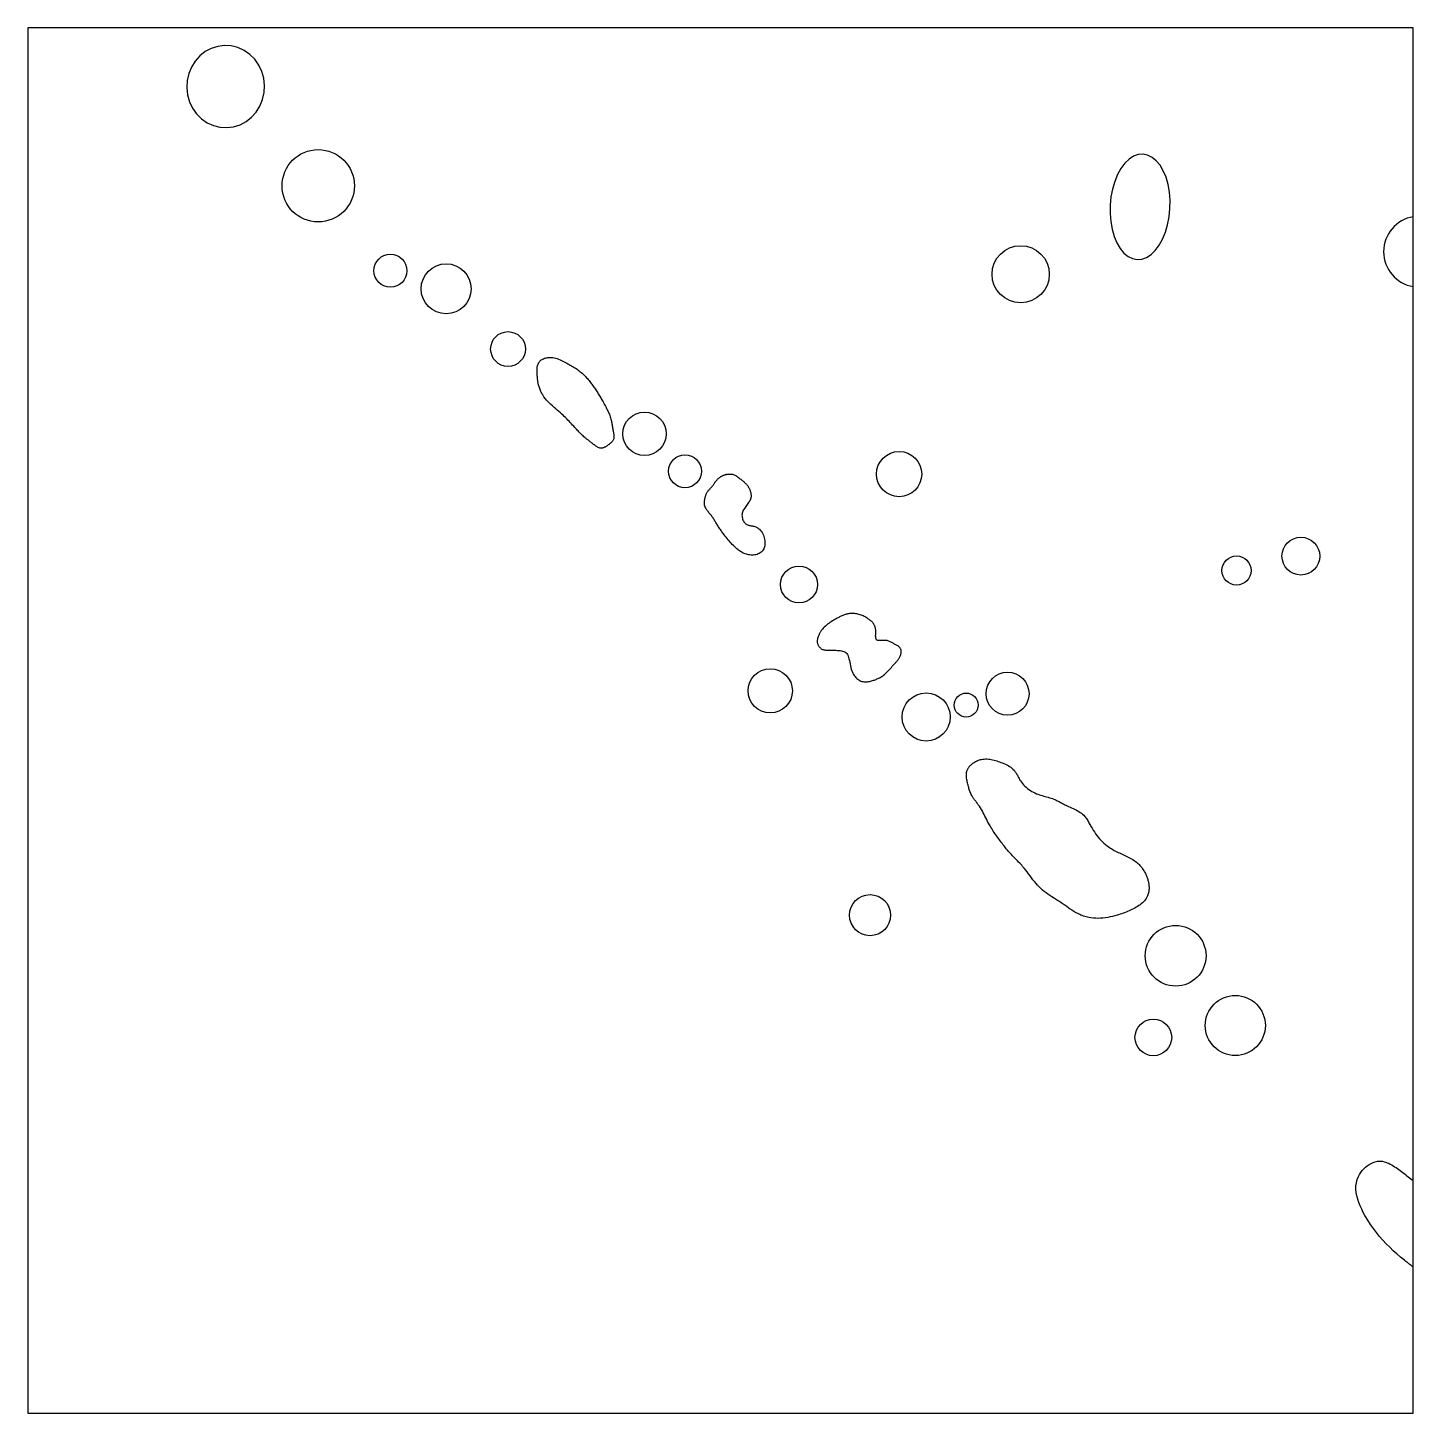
# Model space of a CAD drawing. Extents: x 241.99 to 244.77, y 155.38 to 158.16.
import ezdxf

# ---------------------------------------------------------------- set-up
doc = ezdxf.new("R2010")
doc.units = 0
for name, color, linetype in [('LAYER1', 9, 'CONTINUOUS'), ('LAYER25', 4, 'CONTINUOUS'), ('LAYER42', 2, 'CONTINUOUS'), ('LAYER54', 9, 'CONTINUOUS'), ('LAYER8', 7, 'CONTINUOUS')]:
    doc.layers.add(name, color=color, linetype=linetype)

msp = doc.modelspace()

# ---------------------------------------------------------------- linework, layer by layer
at = {"layer": 'LAYER1', "color": 5, "linetype": 'CONTINUOUS'}
for points in [[(241.9899, 158.157), (241.9899, 155.3799), (244.767, 155.3799), (244.767, 158.157), (241.9899, 158.157)], [(244.767, 155.3799), (244.767, 155.3799)], [(244.767, 155.3799), (244.767, 155.3799)], [(244.767, 155.3799), (244.767, 155.3799)]]:
    msp.add_lwpolyline(points, dxfattribs=at)
at = {"layer": 'LAYER1', "color": 9, "linetype": 'CONTINUOUS'}
msp.add_lwpolyline([(244.767, 155.6729), (244.7655, 155.674), (244.764, 155.6751), (244.7626, 155.6763), (244.7611, 155.6774), (244.7596, 155.6785), (244.7581, 155.6797), (244.7567, 155.6808), (244.7552, 155.682), (244.7538, 155.6831), (244.7523, 155.6842), (244.7509, 155.6854), (244.7494, 155.6866), (244.7417, 155.6928), (244.7342, 155.6992), (244.7269, 155.7058), (244.7197, 155.7126), (244.7128, 155.7195), (244.706, 155.7267), (244.6995, 155.7342), (244.6931, 155.742), (244.687, 155.75), (244.6812, 155.7584), (244.6756, 155.7672), (244.6702, 155.7763), (244.6668, 155.7825), (244.6636, 155.789), (244.6607, 155.7955), (244.658, 155.8021), (244.6558, 155.8088), (244.654, 155.8155), (244.6528, 155.8222), (244.6522, 155.8289), (244.6522, 155.8355), (244.653, 155.842), (244.6546, 155.8484), (244.657, 155.8546), (244.6591, 155.8586), (244.6617, 155.8625), (244.6645, 155.8662), (244.6676, 155.8697), (244.671, 155.8729), (244.6747, 155.8759), (244.6785, 155.8785), (244.6825, 155.8808), (244.6866, 155.8827), (244.6908, 155.8841), (244.695, 155.885), (244.6992, 155.8854), (244.7024, 155.8853), (244.7056, 155.8849), (244.7087, 155.8842), (244.7118, 155.8833), (244.7148, 155.8822), (244.7179, 155.8809), (244.7209, 155.8794), (244.7238, 155.8778), (244.7268, 155.8761), (244.7297, 155.8742), (244.7325, 155.8723), (244.7353, 155.8704), (244.7381, 155.8684), (244.7409, 155.8664), (244.7437, 155.8643), (244.7464, 155.8623), (244.749, 155.8602), (244.7516, 155.8582), (244.7542, 155.8561), (244.7568, 155.854), (244.7594, 155.8519), (244.7619, 155.8498), (244.7645, 155.8477), (244.767, 155.8456)], dxfattribs=at)
at = {"layer": 'LAYER25', "color": 4, "linetype": 'CONTINUOUS'}
msp.add_lwpolyline([(244.767, 155.3799), (244.767, 155.3799)], dxfattribs=at)
at = {"layer": 'LAYER42', "color": 2, "linetype": 'CONTINUOUS'}
msp.add_lwpolyline([(244.767, 155.3799), (244.767, 155.3799)], dxfattribs=at)
at = {"layer": 'LAYER54', "color": 9, "linetype": 'CONTINUOUS'}
for points in [[(242.3979, 158.1204), (242.3844, 158.1212), (242.3708, 158.1195), (242.3578, 158.1154), (242.3457, 158.109), (242.3347, 158.1004), (242.3254, 158.09), (242.3179, 158.078), (242.3126, 158.0649), (242.3094, 158.0509), (242.3086, 158.0366), (242.3102, 158.0224), (242.3141, 158.0086), (242.3202, 157.9958), (242.3283, 157.9843), (242.3382, 157.9745), (242.3496, 157.9666), (242.3621, 157.9609), (242.3753, 157.9576), (242.3889, 157.9568), (242.4024, 157.9585), (242.4154, 157.9626), (242.4276, 157.969), (242.4385, 157.9776), (242.4478, 157.988), (242.4553, 158), (242.4607, 158.0131), (242.4638, 158.0271), (242.4646, 158.0414), (242.463, 158.0556), (242.4592, 158.0694), (242.453, 158.0822), (242.4449, 158.0937), (242.435, 158.1035), (242.4237, 158.1114), (242.4112, 158.1171), (242.3979, 158.1204), (242.3979, 158.1204)], [(243.1066, 157.3355), (243.1048, 157.3371), (243.1031, 157.3387), (243.1013, 157.3403), (243.0996, 157.3419), (243.098, 157.3436), (243.0963, 157.3453), (243.0947, 157.347), (243.093, 157.3487), (243.0914, 157.3505), (243.0898, 157.3522), (243.0882, 157.354), (243.0866, 157.3557), (243.0843, 157.3582), (243.0819, 157.3607), (243.0796, 157.3632), (243.0773, 157.3657), (243.0749, 157.3682), (243.0726, 157.3706), (243.0702, 157.3731), (243.0678, 157.3755), (243.0653, 157.3779), (243.0628, 157.3802), (243.0603, 157.3826), (243.0578, 157.3849), (243.0546, 157.3877), (243.0513, 157.3905), (243.0481, 157.3933), (243.0448, 157.3961), (243.0416, 157.3989), (243.0385, 157.4017), (243.0354, 157.4047), (243.0324, 157.4077), (243.0296, 157.4108), (243.0269, 157.414), (243.0244, 157.4174), (243.0221, 157.4209), (243.0211, 157.4226), (243.0201, 157.4244), (243.0192, 157.4262), (243.0184, 157.428), (243.0176, 157.4299), (243.0168, 157.4317), (243.0161, 157.4337), (243.0155, 157.4356), (243.0148, 157.4375), (243.0143, 157.4394), (243.0138, 157.4414), (243.0133, 157.4433), (243.013, 157.4451), (243.0126, 157.4468), (243.0124, 157.4485), (243.0121, 157.4503), (243.0119, 157.452), (243.0117, 157.4538), (243.0115, 157.4556), (243.0114, 157.4574), (243.0112, 157.4591), (243.0111, 157.461), (243.011, 157.4628), (243.0109, 157.4646), (243.0108, 157.4665), (243.0108, 157.4684), (243.0108, 157.4703), (243.0108, 157.4722), (243.0109, 157.4741), (243.011, 157.476), (243.0113, 157.4778), (243.0116, 157.4796), (243.0121, 157.4813), (243.0127, 157.4829), (243.0134, 157.4845), (243.0143, 157.486), (243.0154, 157.4874), (243.0166, 157.4887), (243.0179, 157.4899), (243.0193, 157.491), (243.0209, 157.492), (243.0225, 157.4929), (243.0242, 157.4937), (243.026, 157.4944), (243.0278, 157.495), (243.0297, 157.4955), (243.0316, 157.4958), (243.0334, 157.4961), (243.0365, 157.4963), (243.0395, 157.4962), (243.0425, 157.4959), (243.0454, 157.4954), (243.0483, 157.4946), (243.0512, 157.4937), (243.054, 157.4926), (243.0568, 157.4915), (243.0596, 157.4902), (243.0623, 157.4888), (243.0651, 157.4874), (243.0678, 157.486), (243.0702, 157.4847), (243.0726, 157.4834), (243.075, 157.4821), (243.0774, 157.4807), (243.0798, 157.4794), (243.0821, 157.4781), (243.0844, 157.4767), (243.0867, 157.4753), (243.0889, 157.4738), (243.0911, 157.4723), (243.0933, 157.4707), (243.0954, 157.4691), (243.0974, 157.4676), (243.0993, 157.466), (243.1012, 157.4643), (243.103, 157.4626), (243.1049, 157.4609), (243.1066, 157.4591), (243.1084, 157.4573), (243.1101, 157.4555), (243.1118, 157.4536), (243.1135, 157.4517), (243.1151, 157.4497), (243.1167, 157.4478), (243.1181, 157.446), (243.1195, 157.4442), (243.1209, 157.4423), (243.1222, 157.4405), (243.1235, 157.4386), (243.1248, 157.4368), (243.1261, 157.4349), (243.1274, 157.433), (243.1286, 157.4311), (243.1299, 157.4292), (243.1311, 157.4272), (243.1323, 157.4253), (243.1336, 157.4233), (243.1348, 157.4213), (243.136, 157.4192), (243.1372, 157.4172), (243.1384, 157.4152), (243.1396, 157.4131), (243.1408, 157.411), (243.142, 157.409), (243.1432, 157.4069), (243.1443, 157.4048), (243.1455, 157.4027), (243.1466, 157.4006), (243.1479, 157.3983), (243.1491, 157.3961), (243.1503, 157.3938), (243.1514, 157.3914), (243.1526, 157.3891), (243.1536, 157.3868), (243.1547, 157.3845), (243.1557, 157.3821), (243.1566, 157.3797), (243.1574, 157.3773), (243.1582, 157.3749), (243.1589, 157.3725), (243.1594, 157.3706), (243.1598, 157.3687), (243.1602, 157.3668), (243.1606, 157.3649), (243.1609, 157.3629), (243.1612, 157.361), (243.1615, 157.359), (243.1618, 157.3571), (243.1622, 157.3551), (243.1625, 157.3531), (243.1629, 157.351), (243.1633, 157.349), (243.1635, 157.3476), (243.1638, 157.3463), (243.1641, 157.3449), (243.1643, 157.3436), (243.1646, 157.3422), (243.1648, 157.3409), (243.1649, 157.3395), (243.165, 157.3382), (243.165, 157.3369), (243.1649, 157.3357), (243.1647, 157.3344), (243.1645, 157.3333), (243.164, 157.3319), (243.1634, 157.3306), (243.1627, 157.3294), (243.1618, 157.3282), (243.1609, 157.327), (243.1599, 157.3259), (243.1587, 157.3248), (243.1575, 157.3238), (243.1563, 157.3227), (243.155, 157.3217), (243.1536, 157.3207), (243.1523, 157.3198), (243.1512, 157.3191), (243.1502, 157.3184), (243.1492, 157.3177), (243.1481, 157.3171), (243.1471, 157.3165), (243.1461, 157.316), (243.145, 157.3155), (243.144, 157.3151), (243.1429, 157.3147), (243.1419, 157.3144), (243.1409, 157.3143), (243.1398, 157.3142), (243.1382, 157.3142), (243.1366, 157.3145), (243.135, 157.315), (243.1335, 157.3157), (243.1319, 157.3165), (243.1303, 157.3174), (243.1288, 157.3185), (243.1273, 157.3196), (243.1257, 157.3207), (243.1242, 157.3219), (243.1227, 157.3231), (243.1213, 157.3243), (243.12, 157.3253), (243.1187, 157.3263), (243.1174, 157.3272), (243.1162, 157.3282), (243.115, 157.3291), (243.1137, 157.33), (243.1125, 157.3309), (243.1113, 157.3318), (243.1101, 157.3327), (243.1089, 157.3336), (243.1078, 157.3346), (243.1066, 157.3355)], [(243.4216, 157.1818), (243.4215, 157.1799), (243.4216, 157.1779), (243.4219, 157.176), (243.4223, 157.1741), (243.4228, 157.1722), (243.4235, 157.1703), (243.4243, 157.1686), (243.4253, 157.1669), (243.4264, 157.1654), (243.4276, 157.164), (243.4289, 157.1628), (243.4303, 157.1617), (243.4315, 157.161), (243.4328, 157.1605), (243.4341, 157.16), (243.4355, 157.1597), (243.4369, 157.1593), (243.4384, 157.1591), (243.4398, 157.1588), (243.4413, 157.1586), (243.4427, 157.1583), (243.4442, 157.158), (243.4456, 157.1577), (243.447, 157.1573), (243.4495, 157.1563), (243.452, 157.155), (243.4542, 157.1535), (243.4563, 157.1517), (243.4583, 157.1498), (243.4601, 157.1476), (243.4617, 157.1452), (243.4631, 157.1427), (243.4644, 157.1401), (243.4655, 157.1374), (243.4663, 157.1346), (243.4669, 157.1317), (243.4673, 157.1294), (243.4675, 157.1271), (243.4676, 157.1249), (243.4675, 157.1226), (243.4673, 157.1204), (243.467, 157.1183), (243.4665, 157.1162), (243.4658, 157.1142), (243.465, 157.1122), (243.464, 157.1104), (243.4629, 157.1087), (243.4616, 157.1072), (243.4599, 157.1057), (243.4581, 157.1043), (243.4561, 157.1032), (243.454, 157.1022), (243.4518, 157.1014), (243.4494, 157.1008), (243.447, 157.1004), (243.4445, 157.1001), (243.4421, 157.0999), (243.4396, 157.1), (243.4371, 157.1002), (243.4347, 157.1005), (243.4325, 157.101), (243.4303, 157.1016), (243.4282, 157.1023), (243.4261, 157.1032), (243.4241, 157.1041), (243.4221, 157.1051), (243.4202, 157.1062), (243.4184, 157.1074), (243.4165, 157.1087), (243.4147, 157.11), (243.413, 157.1114), (243.4113, 157.1128), (243.4089, 157.1148), (243.4066, 157.1169), (243.4043, 157.1191), (243.4021, 157.1213), (243.3999, 157.1236), (243.3978, 157.1259), (243.3958, 157.1283), (243.3937, 157.1307), (243.3917, 157.1331), (243.3898, 157.1356), (243.3878, 157.1381), (243.3859, 157.1406), (243.3846, 157.1423), (243.3833, 157.144), (243.382, 157.1458), (243.3808, 157.1475), (243.3795, 157.1493), (243.3783, 157.151), (243.3771, 157.1528), (243.3759, 157.1546), (243.3747, 157.1564), (243.3735, 157.1582), (243.3724, 157.16), (243.3713, 157.1618), (243.3703, 157.1634), (243.3693, 157.165), (243.3684, 157.1666), (243.3674, 157.1682), (243.3665, 157.1698), (243.3655, 157.1714), (243.3645, 157.1729), (243.3635, 157.1745), (243.3625, 157.1761), (243.3614, 157.1776), (243.3602, 157.1792), (243.3591, 157.1807), (243.3579, 157.1821), (243.3567, 157.1835), (243.3554, 157.185), (243.3542, 157.1864), (243.353, 157.1878), (243.3519, 157.1892), (243.3508, 157.1907), (243.3497, 157.1922), (243.3488, 157.1937), (243.348, 157.1952), (243.3474, 157.1968), (243.3468, 157.1985), (243.3466, 157.1994), (243.3465, 157.2004), (243.3463, 157.2014), (243.3463, 157.2024), (243.3463, 157.2034), (243.3463, 157.2045), (243.3463, 157.2055), (243.3464, 157.2065), (243.3465, 157.2076), (243.3466, 157.2086), (243.3467, 157.2097), (243.3468, 157.2107), (243.347, 157.212), (243.3473, 157.2133), (243.3475, 157.2146), (243.3478, 157.2158), (243.3481, 157.2171), (243.3484, 157.2183), (243.3488, 157.2195), (243.3492, 157.2207), (243.3496, 157.2218), (243.3501, 157.223), (243.3506, 157.2241), (243.3512, 157.2252), (243.352, 157.2264), (243.3528, 157.2276), (243.3537, 157.2287), (243.3546, 157.2298), (243.3556, 157.2309), (243.3566, 157.232), (243.3575, 157.2331), (243.3586, 157.2341), (243.3596, 157.2352), (243.3606, 157.2363), (243.3615, 157.2374), (243.3625, 157.2385), (243.3633, 157.2396), (243.3642, 157.2408), (243.365, 157.2419), (243.3658, 157.243), (243.3666, 157.2442), (243.3674, 157.2453), (243.3681, 157.2465), (243.369, 157.2476), (243.3698, 157.2487), (243.3707, 157.2498), (243.3715, 157.2509), (243.3725, 157.2519), (243.3731, 157.2526), (243.3738, 157.2532), (243.3745, 157.2538), (243.3752, 157.2544), (243.3759, 157.255), (243.3767, 157.2556), (243.3775, 157.2561), (243.3783, 157.2567), (243.379, 157.2572), (243.3799, 157.2577), (243.3807, 157.2581), (243.3815, 157.2586), (243.3823, 157.259), (243.3831, 157.2593), (243.3838, 157.2597), (243.3846, 157.26), (243.3854, 157.2603), (243.3862, 157.2606), (243.3871, 157.2609), (243.3879, 157.2611), (243.3887, 157.2613), (243.3896, 157.2616), (243.3904, 157.2617), (243.3913, 157.2619), (243.3922, 157.2621), (243.3931, 157.2622), (243.3941, 157.2623), (243.395, 157.2624), (243.396, 157.2624), (243.3969, 157.2625), (243.3979, 157.2625), (243.3988, 157.2624), (243.3998, 157.2623), (243.4007, 157.2622), (243.4016, 157.2621), (243.4025, 157.2619), (243.4042, 157.2614), (243.4058, 157.2608), (243.4074, 157.2601), (243.4089, 157.2593), (243.4104, 157.2584), (243.4119, 157.2574), (243.4133, 157.2564), (243.4148, 157.2553), (243.4162, 157.2542), (243.4176, 157.2531), (243.419, 157.2519), (243.4204, 157.2508), (243.4213, 157.25), (243.4221, 157.2493), (243.423, 157.2486), (243.4239, 157.2479), (243.4247, 157.2472), (243.4256, 157.2465), (243.4264, 157.2457), (243.4272, 157.245), (243.428, 157.2442), (243.4288, 157.2435), (243.4296, 157.2427), (243.4303, 157.2419), (243.431, 157.241), (243.4317, 157.2402), (243.4324, 157.2393), (243.433, 157.2385), (243.4336, 157.2376), (243.4342, 157.2366), (243.4348, 157.2357), (243.4353, 157.2347), (243.4358, 157.2338), (243.4363, 157.2328), (243.4367, 157.2318), (243.4372, 157.2307), (243.4377, 157.2294), (243.4382, 157.228), (243.4386, 157.2266), (243.439, 157.2252), (243.4393, 157.2238), (243.4395, 157.2224), (243.4397, 157.2209), (243.4397, 157.2195), (243.4397, 157.2181), (243.4397, 157.2167), (243.4395, 157.2153), (243.4392, 157.214), (243.439, 157.2132), (243.4387, 157.2125), (243.4384, 157.2117), (243.4381, 157.211), (243.4378, 157.2102), (243.4374, 157.2095), (243.437, 157.2087), (243.4366, 157.208), (243.4361, 157.2073), (243.4357, 157.2066), (243.4352, 157.2059), (243.4347, 157.2051), (243.4333, 157.2032), (243.4319, 157.2013), (243.4305, 157.1994), (243.429, 157.1974), (243.4276, 157.1955), (243.4263, 157.1936), (243.425, 157.1916), (243.4239, 157.1897), (243.423, 157.1877), (243.4223, 157.1857), (243.4218, 157.1838), (243.4216, 157.1818)], [(243.6296, 156.9046), (243.6314, 156.9027), (243.6329, 156.9004), (243.6341, 156.8978), (243.6351, 156.895), (243.636, 156.8919), (243.6367, 156.8887), (243.6374, 156.8853), (243.6381, 156.8818), (243.6388, 156.8783), (243.6396, 156.8748), (243.6406, 156.8713), (243.6418, 156.8679), (243.6428, 156.8654), (243.6439, 156.863), (243.6452, 156.8607), (243.6467, 156.8585), (243.6482, 156.8564), (243.6498, 156.8545), (243.6516, 156.8527), (243.6534, 156.8511), (243.6554, 156.8497), (243.6574, 156.8485), (243.6596, 156.8475), (243.6618, 156.8468), (243.6636, 156.8463), (243.6655, 156.846), (243.6674, 156.8459), (243.6693, 156.8459), (243.6712, 156.8459), (243.6732, 156.8461), (243.6752, 156.8464), (243.6771, 156.8468), (243.6791, 156.8473), (243.6811, 156.8478), (243.683, 156.8483), (243.685, 156.849), (243.6868, 156.8496), (243.6886, 156.8502), (243.6904, 156.8509), (243.6921, 156.8517), (243.6938, 156.8524), (243.6955, 156.8532), (243.6972, 156.8541), (243.6988, 156.8549), (243.7004, 156.8559), (243.702, 156.8569), (243.7035, 156.8579), (243.705, 156.859), (243.7072, 156.8607), (243.7093, 156.8625), (243.7113, 156.8645), (243.7133, 156.8665), (243.7153, 156.8685), (243.7172, 156.8706), (243.7191, 156.8728), (243.7209, 156.8749), (243.7228, 156.8771), (243.7246, 156.8792), (243.7265, 156.8814), (243.7284, 156.8835), (243.7292, 156.8843), (243.7301, 156.8852), (243.7309, 156.886), (243.7317, 156.8869), (243.7325, 156.8878), (243.7333, 156.8887), (243.734, 156.8896), (243.7348, 156.8905), (243.7355, 156.8915), (243.7362, 156.8925), (243.7368, 156.8935), (243.7375, 156.8946), (243.7382, 156.896), (243.7388, 156.8975), (243.7394, 156.899), (243.7399, 156.9005), (243.7402, 156.9021), (243.7405, 156.9037), (243.7407, 156.9052), (243.7407, 156.9068), (243.7406, 156.9082), (243.7404, 156.9097), (243.74, 156.9111), (243.7394, 156.9124), (243.7388, 156.9135), (243.738, 156.9145), (243.7371, 156.9155), (243.7361, 156.9164), (243.735, 156.9173), (243.7339, 156.9181), (243.7327, 156.9189), (243.7314, 156.9196), (243.7301, 156.9203), (243.7288, 156.921), (243.7275, 156.9217), (243.7262, 156.9224), (243.7247, 156.9232), (243.7232, 156.924), (243.7217, 156.9248), (243.7202, 156.9256), (243.7187, 156.9263), (243.7172, 156.927), (243.7157, 156.9276), (243.7141, 156.9281), (243.7125, 156.9285), (243.7108, 156.9288), (243.709, 156.929), (243.7072, 156.9291), (243.7056, 156.9291), (243.7039, 156.929), (243.7023, 156.9288), (243.7006, 156.9287), (243.699, 156.9286), (243.6974, 156.9285), (243.696, 156.9286), (243.6946, 156.9287), (243.6933, 156.9291), (243.6922, 156.9296), (243.6913, 156.9303), (243.6906, 156.9313), (243.6905, 156.9315), (243.6904, 156.9318), (243.6903, 156.9321), (243.6902, 156.9323), (243.6901, 156.9326), (243.69, 156.9329), (243.6899, 156.9332), (243.6899, 156.9335), (243.6898, 156.9338), (243.6898, 156.9341), (243.6897, 156.9344), (243.6897, 156.9347), (243.6896, 156.9356), (243.6895, 156.9366), (243.6894, 156.9375), (243.6894, 156.9384), (243.6894, 156.9393), (243.6895, 156.9402), (243.6895, 156.9412), (243.6895, 156.9421), (243.6896, 156.943), (243.6896, 156.9439), (243.6897, 156.9448), (243.6897, 156.9458), (243.6897, 156.9469), (243.6896, 156.948), (243.6896, 156.9492), (243.6895, 156.9503), (243.6893, 156.9515), (243.6892, 156.9526), (243.6889, 156.9538), (243.6887, 156.9549), (243.6884, 156.956), (243.688, 156.957), (243.6876, 156.9581), (243.6872, 156.9591), (243.6865, 156.9605), (243.6857, 156.9618), (243.6848, 156.9631), (243.6838, 156.9643), (243.6828, 156.9655), (243.6816, 156.9666), (243.6805, 156.9677), (243.6793, 156.9687), (243.678, 156.9697), (243.6767, 156.9707), (243.6754, 156.9716), (243.674, 156.9725), (243.6721, 156.9737), (243.6702, 156.9749), (243.6682, 156.976), (243.6663, 156.9771), (243.6643, 156.978), (243.6622, 156.9789), (243.6602, 156.9798), (243.6581, 156.9805), (243.656, 156.9811), (243.6539, 156.9817), (243.6517, 156.9821), (243.6496, 156.9825), (243.648, 156.9827), (243.6464, 156.9828), (243.6448, 156.9829), (243.6432, 156.983), (243.6416, 156.983), (243.64, 156.9829), (243.6384, 156.9828), (243.6368, 156.9826), (243.6352, 156.9824), (243.6336, 156.9821), (243.6321, 156.9818), (243.6305, 156.9814), (243.6288, 156.9809), (243.627, 156.9804), (243.6253, 156.9798), (243.6236, 156.9791), (243.6219, 156.9784), (243.6203, 156.9776), (243.6186, 156.9769), (243.617, 156.976), (243.6154, 156.9752), (243.6137, 156.9743), (243.6121, 156.9734), (243.6105, 156.9725), (243.6079, 156.971), (243.6054, 156.9695), (243.6028, 156.968), (243.6003, 156.9664), (243.5979, 156.9648), (243.5954, 156.9631), (243.5931, 156.9614), (243.5908, 156.9595), (243.5886, 156.9576), (243.5865, 156.9556), (243.5845, 156.9536), (243.5827, 156.9514), (243.5819, 156.9504), (243.5811, 156.9493), (243.5804, 156.9483), (243.5797, 156.9472), (243.579, 156.9462), (243.5783, 156.945), (243.5777, 156.9439), (243.5771, 156.9428), (243.5765, 156.9416), (243.5759, 156.9404), (243.5754, 156.9392), (243.5749, 156.938), (243.5744, 156.9368), (243.574, 156.9357), (243.5736, 156.9345), (243.5732, 156.9333), (243.5729, 156.9321), (243.5727, 156.9308), (243.5725, 156.9296), (243.5723, 156.9284), (243.5723, 156.9272), (243.5723, 156.926), (243.5724, 156.9248), (243.5727, 156.9236), (243.573, 156.9225), (243.5733, 156.9214), (243.5738, 156.9203), (243.5743, 156.9192), (243.5749, 156.9182), (243.5755, 156.9173), (243.5762, 156.9163), (243.577, 156.9154), (243.5778, 156.9146), (243.5787, 156.9138), (243.5795, 156.9131), (243.5805, 156.9124), (243.5818, 156.9117), (243.5831, 156.911), (243.5845, 156.9105), (243.5859, 156.9101), (243.5873, 156.9098), (243.5888, 156.9095), (243.5903, 156.9093), (243.5919, 156.9092), (243.5935, 156.9091), (243.5951, 156.9091), (243.5967, 156.9091), (243.5983, 156.9091), (243.6012, 156.9091), (243.6041, 156.9091), (243.607, 156.9092), (243.6098, 156.9091), (243.6127, 156.909), (243.6154, 156.9088), (243.6181, 156.9085), (243.6207, 156.9081), (243.6232, 156.9075), (243.6255, 156.9068), (243.6276, 156.9058), (243.6296, 156.9046)], [(243.8848, 156.6135), (243.8839, 156.6149), (243.883, 156.6164), (243.8819, 156.6182), (243.881, 156.6201), (243.8801, 156.6221), (243.8793, 156.624), (243.8785, 156.626), (243.8778, 156.6281), (243.8771, 156.6301), (243.8765, 156.6322), (243.8759, 156.6343), (243.8753, 156.6365), (243.8747, 156.6387), (243.8742, 156.6408), (243.8736, 156.6432), (243.8731, 156.6456), (243.8726, 156.648), (243.8721, 156.6503), (243.8718, 156.6527), (243.8715, 156.6551), (243.8714, 156.6574), (243.8714, 156.6598), (243.8715, 156.662), (243.8718, 156.6643), (243.8723, 156.6665), (243.873, 156.6687), (243.8734, 156.6697), (243.8739, 156.6707), (243.8744, 156.6717), (243.875, 156.6727), (243.8756, 156.6736), (243.8763, 156.6746), (243.8769, 156.6755), (243.8777, 156.6764), (243.8784, 156.6773), (243.8792, 156.6781), (243.88, 156.679), (243.8808, 156.6798), (243.8825, 156.6812), (243.8842, 156.6826), (243.8859, 156.6839), (243.8878, 156.685), (243.8897, 156.6861), (243.8916, 156.6871), (243.8936, 156.688), (243.8956, 156.6888), (243.8977, 156.6895), (243.8997, 156.69), (243.9018, 156.6905), (243.904, 156.6909), (243.9068, 156.6912), (243.9097, 156.6914), (243.9125, 156.6914), (243.9154, 156.6912), (243.9182, 156.6909), (243.9211, 156.6905), (243.9239, 156.6899), (243.9267, 156.6892), (243.9295, 156.6884), (243.9323, 156.6874), (243.935, 156.6864), (243.9377, 156.6853)], [(243.9377, 156.6853), (243.9406, 156.6844), (243.9436, 156.6834), (243.9465, 156.6822), (243.9494, 156.681), (243.9522, 156.6796), (243.9549, 156.6781), (243.9576, 156.6765), (243.9601, 156.6748), (243.9624, 156.6729), (243.9647, 156.6709), (243.9668, 156.6687), (243.9687, 156.6664), (243.9697, 156.665), (243.9707, 156.6635), (243.9717, 156.6619), (243.9726, 156.6603), (243.9735, 156.6587), (243.9743, 156.6571), (243.9752, 156.6555), (243.976, 156.6539), (243.9769, 156.6523), (243.9778, 156.6507), (243.9787, 156.649), (243.9797, 156.6475), (243.9816, 156.6446), (243.9837, 156.6419), (243.986, 156.6393), (243.9884, 156.6368), (243.991, 156.6345), (243.9937, 156.6323), (243.9965, 156.6302), (243.9995, 156.6283), (244.0025, 156.6264), (244.0055, 156.6248), (244.0087, 156.6232), (244.0119, 156.6218), (244.0148, 156.6207), (244.0176, 156.6197), (244.0206, 156.6188), (244.0235, 156.6179), (244.0264, 156.617), (244.0293, 156.6162), (244.0322, 156.6154), (244.0352, 156.6146), (244.0381, 156.6137), (244.0409, 156.6128), (244.0438, 156.6118), (244.0466, 156.6107), (244.0488, 156.6098), (244.0511, 156.6088), (244.0533, 156.6077), (244.0555, 156.6066), (244.0577, 156.6055), (244.0598, 156.6044), (244.062, 156.6032), (244.0642, 156.602), (244.0664, 156.6008), (244.0687, 156.5997), (244.0709, 156.5985), (244.0732, 156.5974), (244.0761, 156.596), (244.0791, 156.5946), (244.0821, 156.5932), (244.0851, 156.5919), (244.0881, 156.5905), (244.091, 156.5891), (244.0939, 156.5876), (244.0967, 156.586), (244.0994, 156.5843), (244.1019, 156.5825), (244.1043, 156.5806), (244.1066, 156.5784), (244.1081, 156.5769), (244.1094, 156.5752), (244.1107, 156.5735), (244.112, 156.5717), (244.1132, 156.5699), (244.1144, 156.568), (244.1155, 156.5661), (244.1166, 156.5641), (244.1177, 156.5621), (244.1188, 156.5601), (244.1199, 156.5582), (244.121, 156.5562), (244.1232, 156.5524), (244.1254, 156.5488), (244.1278, 156.5451), (244.1302, 156.5416), (244.1327, 156.5382), (244.1353, 156.5348), (244.138, 156.5316), (244.1409, 156.5284), (244.1438, 156.5254), (244.1468, 156.5226), (244.15, 156.5198), (244.1532, 156.5172), (244.1555, 156.5156), (244.1579, 156.514), (244.1602, 156.5124), (244.1627, 156.5109), (244.1652, 156.5095), (244.1677, 156.5081), (244.1702, 156.5068), (244.1728, 156.5055), (244.1754, 156.5042), (244.178, 156.5029), (244.1806, 156.5017), (244.1833, 156.5005), (244.1861, 156.4992), (244.1888, 156.498), (244.1916, 156.4967), (244.1943, 156.4954), (244.197, 156.494), (244.1997, 156.4927), (244.2023, 156.4912), (244.2049, 156.4897), (244.2074, 156.4881), (244.2099, 156.4864), (244.2122, 156.4846), (244.2145, 156.4827), (244.2161, 156.4812), (244.2177, 156.4797), (244.2191, 156.4781), (244.2206, 156.4764), (244.222, 156.4747), (244.2233, 156.4729), (244.2246, 156.4711), (244.2258, 156.4693), (244.227, 156.4674), (244.2281, 156.4655), (244.2291, 156.4635), (244.2301, 156.4616), (244.2309, 156.46), (244.2317, 156.4584), (244.2323, 156.4568), (244.233, 156.4551), (244.2336, 156.4535), (244.2342, 156.4518), (244.2347, 156.4501), (244.2352, 156.4485), (244.2357, 156.4467), (244.2361, 156.445), (244.2364, 156.4433), (244.2367, 156.4415), (244.237, 156.4395), (244.2372, 156.4374), (244.2374, 156.4353), (244.2374, 156.4332), (244.2374, 156.4311), (244.2373, 156.429), (244.2371, 156.4269), (244.2368, 156.4249), (244.2364, 156.4229), (244.2359, 156.4209), (244.2353, 156.4189), (244.2345, 156.4171), (244.2333, 156.4144), (244.2318, 156.4119), (244.2301, 156.4096), (244.2282, 156.4073), (244.2262, 156.4051), (244.224, 156.4031), (244.2217, 156.4011), (244.2193, 156.3992), (244.2168, 156.3974), (244.2142, 156.3957), (244.2116, 156.3941), (244.209, 156.3926), (244.2061, 156.391), (244.2032, 156.3895), (244.2003, 156.3881), (244.1973, 156.3867), (244.1944, 156.3854), (244.1914, 156.3842), (244.1885, 156.3831), (244.1855, 156.382), (244.1824, 156.381), (244.1794, 156.38), (244.1763, 156.379), (244.1732, 156.3781), (244.1686, 156.3769), (244.1639, 156.3757), (244.1592, 156.3747), (244.1545, 156.3738), (244.1497, 156.3731), (244.1449, 156.3725), (244.1401, 156.3721), (244.1353, 156.3719), (244.1305, 156.372), (244.1258, 156.3723), (244.121, 156.3729), (244.1164, 156.3737), (244.1138, 156.3743), (244.1112, 156.375), (244.1086, 156.3757), (244.106, 156.3766), (244.1035, 156.3775), (244.101, 156.3785), (244.0985, 156.3796), (244.0961, 156.3808), (244.0936, 156.382), (244.0912, 156.3832), (244.0889, 156.3846), (244.0866, 156.3859), (244.0847, 156.3871), (244.0829, 156.3882), (244.0812, 156.3894), (244.0794, 156.3906), (244.0776, 156.3918), (244.0759, 156.393), (244.0741, 156.3943), (244.0724, 156.3955), (244.0706, 156.3967), (244.0689, 156.398), (244.0671, 156.3992), (244.0654, 156.4004), (244.0616, 156.4029), (244.0577, 156.4054), (244.0539, 156.4079), (244.05, 156.4103), (244.0461, 156.4128), (244.0423, 156.4152), (244.0385, 156.4178), (244.0347, 156.4203), (244.0311, 156.423), (244.0275, 156.4257), (244.024, 156.4286), (244.0207, 156.4316), (244.0173, 156.4349), (244.014, 156.4384), (244.0109, 156.442), (244.0078, 156.4457), (244.0048, 156.4494), (244.0019, 156.4533), (243.999, 156.4571), (243.9961, 156.461), (243.9931, 156.4648), (243.9902, 156.4687), (243.9872, 156.4724), (243.9841, 156.4761), (243.9821, 156.4783), (243.9801, 156.4805), (243.9781, 156.4827), (243.976, 156.4848), (243.974, 156.4869), (243.9719, 156.489), (243.9698, 156.4911), (243.9678, 156.4932), (243.9657, 156.4953), (243.9637, 156.4974), (243.9616, 156.4996), (243.9596, 156.5017), (243.9576, 156.5039), (243.9557, 156.5062), (243.9538, 156.5084), (243.9519, 156.5107), (243.95, 156.513), (243.9482, 156.5153), (243.9463, 156.5177), (243.9445, 156.52), (243.9427, 156.5224), (243.941, 156.5248), (243.9392, 156.5271), (243.9374, 156.5295), (243.9356, 156.532), (243.9339, 156.5344), (243.9321, 156.5369), (243.9304, 156.5393), (243.9286, 156.5418), (243.927, 156.5443), (243.9253, 156.5468), (243.9236, 156.5493), (243.922, 156.5518), (243.9204, 156.5544), (243.9189, 156.557), (243.9174, 156.5596), (243.9156, 156.5629), (243.9138, 156.5663), (243.912, 156.5697), (243.9103, 156.5731), (243.9086, 156.5765), (243.9068, 156.5799), (243.9051, 156.5833), (243.9033, 156.5867), (243.9014, 156.59), (243.8994, 156.5933), (243.8974, 156.5965), (243.8952, 156.5996), (243.8942, 156.601), (243.8931, 156.6024), (243.8921, 156.6038), (243.891, 156.6052), (243.8899, 156.6065), (243.8889, 156.6079), (243.8878, 156.6093), (243.8868, 156.6107), (243.8858, 156.6121), (243.8848, 156.6135)]]:
    msp.add_lwpolyline(points, dxfattribs=at)
for centre, radius in [((242.5722, 157.8402), 0.0725), ((242.7168, 157.67), 0.0331), ((242.8285, 157.6337), 0.0501), ((242.9526, 157.513), 0.0348), ((243.2262, 157.3432), 0.0435), ((243.3073, 157.268), 0.033), ((243.5358, 157.041), 0.037), ((243.9538, 156.8222), 0.043), ((243.7907, 156.7755), 0.0482), ((243.8708, 156.7994), 0.024), ((244.2907, 156.2969), 0.0609), ((244.4103, 156.1572), 0.0602)]:
    msp.add_circle(centre, radius, dxfattribs=at)
at = {"layer": 'LAYER8', "color": 7, "linetype": 'CONTINUOUS'}
msp.add_lwpolyline([(244.1593, 157.8012), (244.1592, 157.7846), (244.1605, 157.7684), (244.1632, 157.7529), (244.1674, 157.7385), (244.1728, 157.7256), (244.1794, 157.7144), (244.1869, 157.7053), (244.1953, 157.6985), (244.2042, 157.6941), (244.2135, 157.6923), (244.223, 157.6931), (244.2324, 157.6964), (244.2414, 157.7023), (244.2499, 157.7105), (244.2577, 157.7209), (244.2645, 157.7331), (244.2702, 157.7469), (244.2747, 157.7621), (244.2778, 157.778), (244.2794, 157.7945), (244.2796, 157.8111), (244.2783, 157.8273), (244.2756, 157.8428), (244.2714, 157.8572), (244.266, 157.8701), (244.2594, 157.8813), (244.2519, 157.8904), (244.2435, 157.8972), (244.2346, 157.9016), (244.2253, 157.9034), (244.2158, 157.9026), (244.2064, 157.8993), (244.1974, 157.8934), (244.1889, 157.8852), (244.1811, 157.8748), (244.1743, 157.8626), (244.1686, 157.8488), (244.1641, 157.8336), (244.161, 157.8177), (244.1593, 157.8012)], dxfattribs=at)
for centre, radius in [((243.9801, 157.6628), 0.0573), ((243.7365, 157.2623), 0.0453), ((244.5417, 157.0979), 0.0379), ((244.4128, 157.069), 0.0292), ((243.4782, 156.8279), 0.0444), ((243.6782, 156.3783), 0.0412), ((244.246, 156.1333), 0.0368)]:
    msp.add_circle(centre, radius, dxfattribs=at)
msp.add_arc((244.7785, 157.7081), 0.071, 99.2984, -99.2984, dxfattribs=at)

doc.saveas('drawing.dxf')
